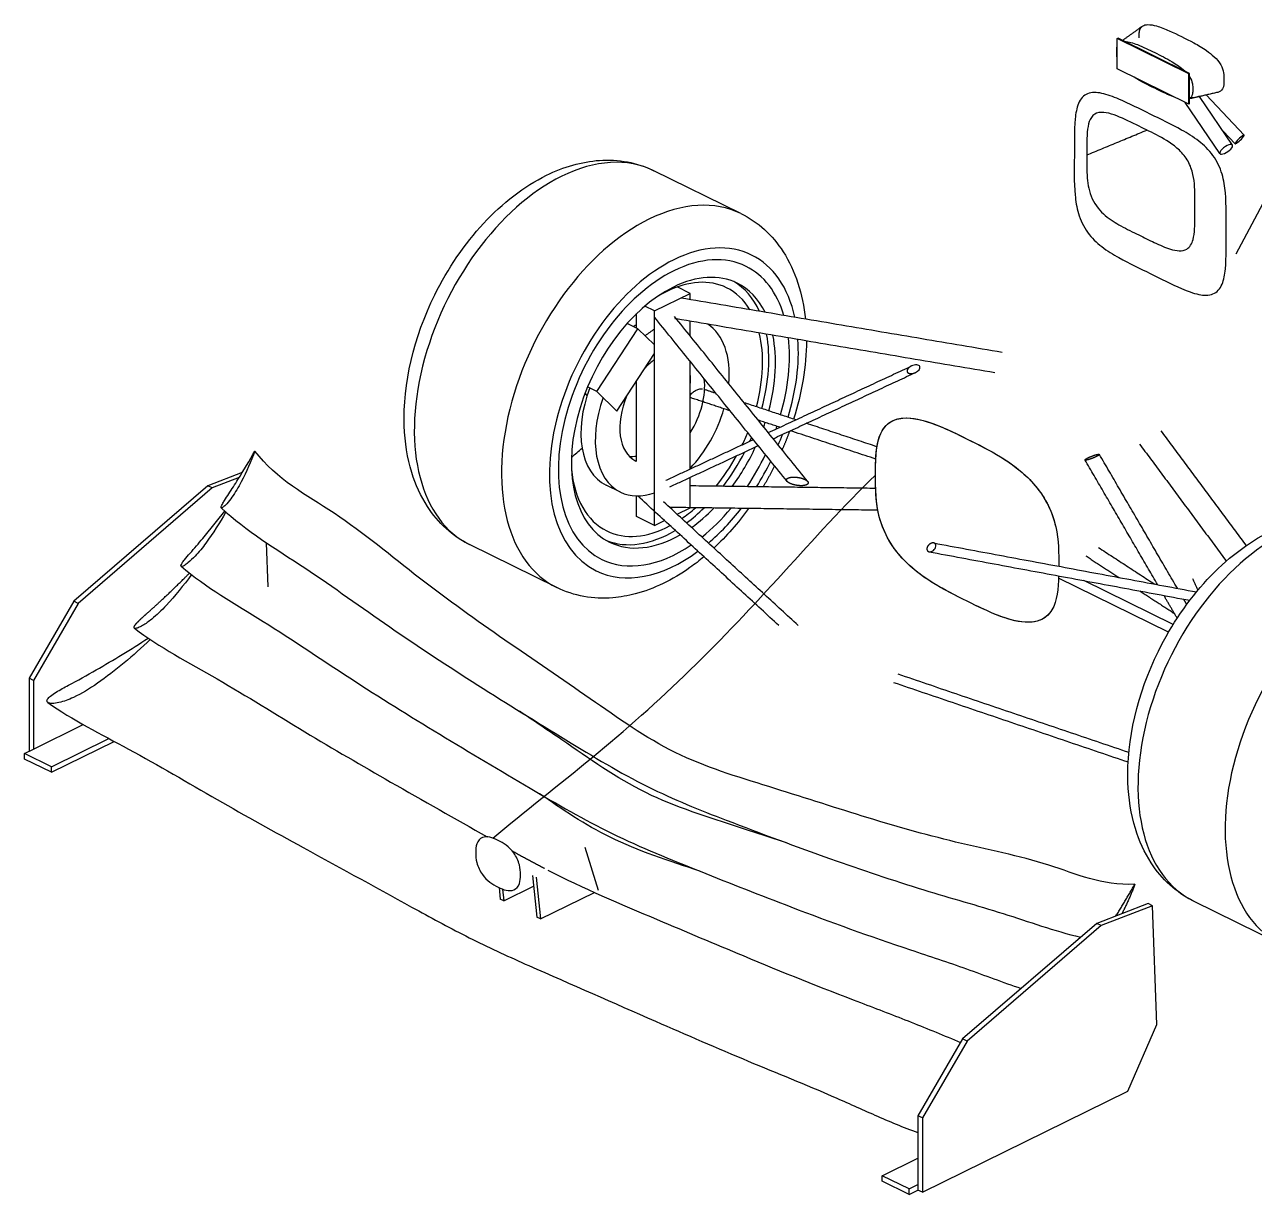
# Model space of a CAD drawing. Header units: millimetres. Extents: x 28 to 403, y 44 to 262.
# Drawn here: x 276.76 to 325.43, y 83.69 to 129.99 of the extents above; entities that cross this region are included whole.
import ezdxf

# ---------------------------------------------------------------- set-up
doc = ezdxf.new("R2010")
doc.units = ezdxf.units.MM
doc.layers.add('S01_GA_Iso', color=7, linetype='CONTINUOUS')

msp = doc.modelspace()

# ---------------------------------------------------------------- linework, layer by layer
at = {"layer": 'S01_GA_Iso'}
for p, q in [((319.998, 129.437), (320.033, 129.454)), ((322.826, 128.044), (319.998, 129.437)), ((319.998, 128.24), (319.998, 129.437)), ((322.861, 128.062), (320.033, 129.454)), ((322.826, 126.847), (319.998, 128.24)), ((322.826, 128.044), (322.861, 128.062)), ((322.826, 126.847), (322.826, 128.044)), ((322.861, 126.865), (322.861, 128.062)), ((324.559, 125.223), (323.257, 127.146)), ((325.023, 125.618), (323.518, 127.206)), ((324.709, 120.923), (328.021, 127.168)), ((324.063, 124.886), (322.689, 126.915)), ((322.826, 126.847), (322.861, 126.865)), ((324.66, 125.274), (324.186, 125.774)), ((305.109, 122.511), (301.658, 124.21)), ((301.684, 118.657), (303.098, 119.353)), ((303.098, 119.353), (302.582, 119.607)), ((303.098, 119.107), (303.098, 119.353)), ((301.684, 118.657), (301.299, 118.846)), ((300.977, 117.975), (300.977, 118.552)), ((301.684, 110.171), (301.684, 118.657)), ((299.4, 115.473), (301.025, 117.951)), ((301.025, 117.951), (300.6, 118.16)), ((301.684, 117.31), (301.025, 117.951)), ((303.098, 117.669), (303.098, 118.25)), ((300.196, 114.697), (301.684, 116.967)), ((303.098, 112.402), (303.098, 116.664)), ((300.977, 112.703), (300.977, 115.888)), ((299.021, 115.314), (298.936, 115.397)), ((299.4, 115.473), (299.037, 115.651)), ((300.196, 114.697), (299.4, 115.473)), ((285.374, 112.265), (284.006, 111.737)), ((285.249, 112.061), (284.183, 111.65)), ((303.098, 110.867), (303.098, 112.07)), ((284.006, 111.737), (278.703, 107.168)), ((284.183, 111.65), (278.879, 107.081)), ((284.183, 111.65), (284.006, 111.737)), ((300.337, 111.485), (299.771, 111.763)), ((300.977, 110.519), (300.977, 111.334)), ((301.684, 110.171), (300.977, 110.519)), ((302.579, 110.611), (303.098, 110.867)), ((301.684, 110.171), (302.079, 110.365)), ((286.392, 107.734), (286.327, 109.486)), ((297.82, 107.708), (294.37, 109.407)), ((322.029, 105.942), (317.677, 108.084)), ((322.21, 106.244), (318.67, 107.987)), ((278.703, 107.168), (276.935, 104.122)), ((278.879, 107.081), (277.112, 104.035)), ((278.879, 107.081), (278.703, 107.168)), ((277.112, 104.035), (276.935, 104.122)), ((276.935, 104.122), (276.935, 101.228)), ((277.112, 104.035), (277.112, 101.315)), ((277.112, 101.315), (279.081, 102.284)), ((277.819, 100.618), (280.087, 101.735)), ((276.758, 101.14), (277.112, 101.315)), ((277.819, 100.401), (280.299, 101.622)), ((276.758, 100.923), (276.758, 101.14)), ((277.819, 100.618), (276.758, 101.14)), ((277.819, 100.401), (276.758, 100.923)), ((277.819, 100.401), (277.819, 100.618)), ((299.474, 95.722), (298.944, 97.42)), ((295.726, 95.305), (296.904, 95.884)), ((296.858, 96.314), (297.034, 94.66)), ((296.999, 96.245), (297.176, 94.591)), ((295.536, 95.834), (295.585, 95.374)), ((295.676, 95.773), (295.726, 95.305)), ((297.176, 94.591), (299.309, 95.641)), ((295.726, 95.305), (295.585, 95.374)), ((321.217, 95.2), (319.185, 94.417)), ((321.394, 95.113), (319.361, 94.33)), ((321.394, 95.113), (321.217, 95.2)), ((321.571, 90.413), (321.394, 95.113)), ((323.007, 95.307), (326.458, 93.608)), ((297.176, 94.591), (297.034, 94.66)), ((319.185, 94.417), (313.881, 89.847)), ((319.361, 94.33), (314.058, 89.76)), ((319.361, 94.33), (319.185, 94.417)), ((320.422, 87.78), (321.571, 90.413)), ((313.881, 89.847), (312.113, 86.801)), ((314.058, 89.76), (312.29, 86.714)), ((314.058, 89.76), (313.881, 89.847)), ((312.29, 83.776), (320.422, 87.78)), ((312.29, 86.714), (312.113, 86.801)), ((312.113, 86.801), (312.113, 84.081)), ((312.29, 86.714), (312.29, 83.776)), ((310.699, 84.429), (312.113, 85.125)), ((311.76, 83.907), (310.699, 84.429)), ((310.699, 84.211), (310.699, 84.429)), ((311.76, 83.689), (310.699, 84.211)), ((311.76, 83.907), (312.113, 84.081)), ((311.76, 83.689), (311.76, 83.907)), ((311.76, 83.689), (312.113, 83.863)), ((312.113, 84.081), (312.113, 83.863)), ((312.29, 83.776), (312.113, 83.863))]:
    msp.add_line(p, q, dxfattribs=at)
for centre, major_axis, ratio, start_param, end_param in [((324.841, 125.446), (0.181, 0.172), 0.152171, -5.419999, -3.141593), ((324.841, 125.446), (0.181, 0.172), 0.152171, -3.141593, 0), ((324.841, 125.446), (0.181, 0.172), 0.152171, 0, -5.419999), ((324.311, 125.054), (0.248, 0.168), 0.363636, -5.377736, -3.141593), ((324.311, 125.054), (0.248, 0.168), 0.363636, -3.141593, 0), ((324.311, 125.054), (0.248, 0.168), 0.363636, 0, -5.377736), ((298.014, 116.808), (3.644, 7.401), 0.615457, 0, -5.608444), ((298.014, 116.808), (3.644, 7.401), 0.615457, -5.608444, -3.141593), ((301.464, 115.109), (3.644, 7.401), 0.615457, 0, -5.608444), ((301.464, 115.109), (3.644, 7.401), 0.615457, -5.608444, -3.141593), ((302.453, 114.623), (3.077, 6.249), 0.615457, 0, -5.608444), ((302.453, 114.623), (2.856, 5.8), 0.615457, 0, -5.608444), ((302.453, 114.623), (3.077, 6.249), 0.615457, -0.658641, 0), ((302.453, 114.623), (3.077, 6.249), 0.615457, -5.608444, -3.141593), ((302.453, 114.623), (2.856, 5.8), 0.615457, -5.608444, -3.141593), ((302.453, 114.623), (2.856, 5.8), 0.615457, -0.586964, 0), ((302.17, 114.762), (2.37, 4.813), 0.615457, 0, -5.608444), ((302.435, 114.631), (2.524, 5.127), 0.615457, 0, -5.608444), ((302.17, 114.762), (2.524, 5.127), 0.615457, -0.466693, -0.042028), ((302.435, 114.631), (2.524, 5.127), 0.615457, -0.441144, 0), ((302.435, 114.631), (2.524, 5.127), 0.615457, -5.608444, -3.141593), ((302.17, 114.762), (2.37, 4.813), 0.615457, -5.608444, -5.496767), ((302.17, 114.762), (2.37, 4.813), 0.615457, -0.374844, 0), ((301.427, 115.128), (1.656, 3.364), 0.615457, -5.437615, -5.391564), ((301.993, 114.849), (1.656, 3.364), 0.615457, -5.491511, -5.349475), ((301.993, 114.849), (1.656, 3.364), 0.615457, -1.010089, -0.071516), ((302.17, 114.762), (2.37, 4.813), 0.615457, -1.256248, -0.631334), ((302.17, 114.762), (2.524, 5.127), 0.615457, -1.270541, -0.687833), ((302.435, 114.631), (2.524, 5.127), 0.615457, -1.263239, -0.667814), ((302.453, 114.623), (2.856, 5.8), 0.615457, -1.289001, -0.764717), ((302.453, 114.623), (3.077, 6.249), 0.615457, -1.3033, -0.815564), ((301.993, 114.849), (1.049, 2.131), 0.615457, -5.423176, -5.195395), ((301.427, 115.128), (1.049, 2.131), 0.615457, -0.998698, -0.793412), ((301.993, 114.849), (1.049, 2.131), 0.615457, -1.748832, -0.74617), ((301.427, 115.128), (1.656, 3.364), 0.615457, -4.555516, -3.141593), ((301.993, 114.849), (1.656, 3.364), 0.615457, -4.526112, -3.141593), ((301.993, 114.849), (1.049, 2.131), 0.615457, -4.62523, -3.141593), ((301.993, 114.849), (1.656, 3.364), 0.615457, -2.037076, -1.29486), ((302.17, 114.762), (2.524, 5.127), 0.615457, -1.356428, -1.356186), ((302.435, 114.631), (2.524, 5.127), 0.615457, -1.382409, -1.348996), ((302.453, 114.623), (2.856, 5.8), 0.615457, -1.382365, -1.364536), ((302.17, 114.762), (2.37, 4.813), 0.615457, -1.558655, -1.46036), ((302.17, 114.762), (2.524, 5.127), 0.615457, -1.51372, -1.485291), ((302.453, 114.623), (3.077, 6.249), 0.615457, -1.472242, -1.407743), ((297.574, 117.025), (2.37, 4.813), 0.615457, -2.247756, -2.131231), ((301.427, 115.128), (1.049, 2.131), 0.615457, -2.9242, -2.738605), ((302.17, 114.762), (2.37, 4.813), 0.615457, -1.926418, -1.650517), ((302.17, 114.762), (2.524, 5.127), 0.615457, -1.88152, -1.596694), ((302.435, 114.631), (2.524, 5.127), 0.615457, -1.853274, -1.532711), ((302.453, 114.623), (2.856, 5.8), 0.615457, -1.779389, -1.551873), ((302.453, 114.623), (3.077, 6.249), 0.615457, -1.741173, -1.57376), ((302.17, 114.762), (2.37, 4.813), 0.615457, -3.928011, -3.141593), ((301.427, 115.128), (1.656, 3.364), 0.615457, -3.141593, -3.004564), ((301.993, 114.849), (1.656, 3.364), 0.615457, -3.141593, -2.583785), ((302.17, 114.762), (2.37, 4.813), 0.615457, -2.309823, -2.162526), ((302.17, 114.762), (2.524, 5.127), 0.615457, -2.271835, -2.091907), ((302.435, 114.631), (2.524, 5.127), 0.615457, -2.289148, -2.058397), ((302.453, 114.623), (2.856, 5.8), 0.615457, -2.221974, -1.949036), ((302.453, 114.623), (3.077, 6.249), 0.615457, -2.185605, -1.894126), ((302.17, 114.762), (2.37, 4.813), 0.615457, -3.141593, -2.432054), ((302.17, 114.762), (2.524, 5.127), 0.615457, -3.099565, -2.383211), ((302.435, 114.631), (2.524, 5.127), 0.615457, -3.141593, -2.401866), ((326.652, 102.708), (3.644, 7.401), 0.615457, -5.608444, -3.141593), ((302.453, 114.623), (3.077, 6.249), 0.615457, -3.141593, -2.271844), ((302.453, 114.623), (2.856, 5.8), 0.615457, -3.141593, -2.316979), ((330.102, 101.009), (3.644, 7.401), 0.615457, -5.608444, -3.141593)]:
    msp.add_ellipse(centre, major_axis=major_axis, ratio=ratio, start_param=start_param, end_param=end_param, dxfattribs=at)
for points, degree, knots in [([(320.996, 129.93), (321.059, 129.972), (321.13, 129.992), (321.21, 129.992), (321.32, 129.992), (321.434, 129.974), (321.551, 129.939), (321.718, 129.89), (321.887, 129.826), (322.056, 129.748), (322.381, 129.598), (322.706, 129.438), (323.031, 129.268), (323.2, 129.179), (323.368, 129.077), (323.535, 128.962), (323.735, 128.818), (323.949, 128.649), (324.098, 128.393), (324.156, 128.291), (324.193, 128.186), (324.209, 128.077), (324.22, 127.989), (324.225, 127.902), (324.223, 127.818), (324.224, 127.682), (324.221, 127.543), (324.167, 127.447), (324.125, 127.368), (324.053, 127.326), (323.975, 127.309)], 3, [25.953106, 25.953106, 25.953106, 25.953106, 40.366314, 40.366314, 40.366314, 60.395914, 60.395914, 60.395914, 89.067967, 89.067967, 89.067967, 144.234131, 144.234131, 144.234131, 172.906184, 172.906184, 172.906184, 207.970972, 207.970972, 207.970972, 221.662739, 221.662739, 221.662739, 233.302097, 233.302097, 233.302097, 252.011357, 252.011357, 252.011357, 267.438778, 267.438778, 267.438778, 267.438778]), ([(320.864, 129.472), (320.857, 129.6), (320.878, 129.718), (320.903, 129.863), (320.996, 129.93)], 2, [0, 0, 0, 11.639359, 11.639359, 25.953106, 25.953106, 25.953106]), ([(320.295, 129.325), (320.455, 129.319), (320.626, 129.264), (320.796, 129.199), (321.024, 129.11), (321.254, 128.997), (321.483, 128.884), (321.712, 128.771), (321.941, 128.659), (322.169, 128.523), (322.339, 128.42), (322.51, 128.308), (322.67, 128.156)], 3, [34.238675, 34.238675, 34.238675, 34.238675, 63.186392, 63.186392, 63.186392, 102.061955, 102.061955, 102.061955, 140.937518, 140.937518, 140.937518, 169.8852, 169.8852, 169.8852, 169.8852]), ([(322.294, 127.11), (322.025, 127.202), (321.753, 127.337), (321.483, 127.47), (321.212, 127.603), (320.941, 127.735), (320.672, 127.908)], 3, [260.254809, 260.254809, 260.254809, 260.254809, 306.185865, 306.185865, 306.185865, 352.11698, 352.11698, 352.11698, 352.11698]), ([(322.861, 127.93), (322.917, 127.844), (322.958, 127.744), (322.973, 127.648), (322.983, 127.576), (322.987, 127.506), (322.985, 127.437), (322.987, 127.367), (322.983, 127.3), (322.973, 127.238), (322.958, 127.157), (322.917, 127.097), (322.861, 127.066)], 3, [182.327083, 182.327083, 182.327083, 182.327083, 194.6624, 194.6624, 194.6624, 204.12391, 204.12391, 204.12391, 213.58542, 213.58542, 213.58542, 225.920737, 225.920737, 225.920737, 225.920737]), ([(318.301, 124.772), (318.327, 125.246), (318.286, 125.788), (318.333, 126.264), (318.355, 126.481), (318.392, 126.691), (318.465, 126.867), (318.541, 127.053), (318.665, 127.191), (318.825, 127.253), (318.99, 127.32), (319.185, 127.312), (319.383, 127.271), (319.606, 127.225), (319.835, 127.137), (320.064, 127.04), (320.477, 126.864), (320.892, 126.651), (321.306, 126.447), (321.72, 126.243), (322.134, 126.048), (322.548, 125.817), (322.777, 125.689), (323.006, 125.551), (323.229, 125.377), (323.427, 125.224), (323.621, 125.039), (323.787, 124.81), (323.947, 124.59), (324.071, 124.33), (324.147, 124.07), (324.22, 123.821), (324.257, 123.575), (324.278, 123.337), (324.323, 122.814), (324.311, 122.316), (324.311, 121.812), (324.311, 121.309), (324.323, 120.8), (324.278, 120.32), (324.257, 120.103), (324.22, 119.892), (324.147, 119.716), (324.071, 119.531), (323.947, 119.392), (323.787, 119.33), (323.621, 119.264), (323.427, 119.272), (323.229, 119.312), (323.006, 119.359), (322.777, 119.446), (322.548, 119.544), (322.134, 119.72), (321.72, 119.933), (321.306, 120.137), (320.892, 120.341), (320.477, 120.536), (320.064, 120.767), (319.835, 120.895), (319.606, 121.033), (319.383, 121.206), (319.185, 121.36), (318.99, 121.544), (318.825, 121.773), (318.665, 121.993), (318.541, 122.253), (318.465, 122.514), (318.391, 122.763), (318.355, 123.009), (318.334, 123.246), (318.292, 123.767), (318.275, 124.297), (318.301, 124.772)], 3, [0, 0, 0, 0, 0.062383, 0.062383, 0.062383, 0.090891, 0.090891, 0.090891, 0.120827, 0.120827, 0.120827, 0.151832, 0.151832, 0.151832, 0.186779, 0.186779, 0.186779, 0.25, 0.25, 0.25, 0.313221, 0.313221, 0.313221, 0.348168, 0.348168, 0.348168, 0.379173, 0.379173, 0.379173, 0.409109, 0.409109, 0.409109, 0.437617, 0.437617, 0.437617, 0.5, 0.5, 0.5, 0.562383, 0.562383, 0.562383, 0.590891, 0.590891, 0.590891, 0.620827, 0.620827, 0.620827, 0.651832, 0.651832, 0.651832, 0.686779, 0.686779, 0.686779, 0.75, 0.75, 0.75, 0.813221, 0.813221, 0.813221, 0.848168, 0.848168, 0.848168, 0.879173, 0.879173, 0.879173, 0.909109, 0.909109, 0.909109, 0.937617, 0.937617, 0.937617, 1, 1, 1, 1]), ([(322.752, 121.108), (322.872, 121.178), (322.953, 121.315), (322.998, 121.48), (323.032, 121.614), (323.054, 121.758), (323.061, 121.911), (323.078, 122.176), (323.074, 122.452), (323.074, 122.726), (323.074, 122.849), (323.074, 122.972), (323.074, 123.095), (323.07, 123.408), (323.068, 123.727), (322.994, 124.065), (322.955, 124.239), (322.892, 124.417), (322.8, 124.58), (322.707, 124.748), (322.587, 124.895), (322.46, 125.017), (322.2, 125.267), (321.918, 125.428), (321.643, 125.578), (321.384, 125.717), (321.125, 125.839), (320.867, 125.967), (320.571, 126.113), (320.276, 126.262), (319.982, 126.378), (319.705, 126.486), (319.416, 126.57), (319.184, 126.483)], 3, [0.38796, 0.38796, 0.38796, 0.38796, 0.4229053, 0.4229053, 0.4229053, 0.4509254, 0.4509254, 0.4509254, 0.4999432, 0.4999432, 0.4999432, 0.5219561, 0.5219561, 0.5219561, 0.5779817, 0.5779817, 0.5779817, 0.6070025, 0.6070025, 0.6070025, 0.63701, 0.63701, 0.63701, 0.6980293, 0.6980293, 0.6980293, 0.75505, 0.75505, 0.75505, 0.8200754, 0.8200754, 0.8200754, 0.8819295, 0.8819295, 0.8819295, 0.8819295]), ([(319.184, 126.483), (319.074, 126.44), (318.989, 126.358), (318.93, 126.237), (318.876, 126.128), (318.846, 125.995), (318.827, 125.855), (318.784, 125.535), (318.809, 125.166), (318.796, 124.832)], 3, [0.8819295, 0.8819295, 0.8819295, 0.8819295, 0.9111301, 0.9111301, 0.9111301, 0.9381544, 0.9381544, 0.9381544, 1, 1, 1, 1]), ([(297.407, 124.026), (298.092, 124.363), (298.802, 124.569), (299.505, 124.617), (300.256, 124.67), (301.001, 124.535), (301.658, 124.21)], 3, [0, 0, 0, 0, 0.5, 0.5, 0.5, 1, 1, 1, 1]), ([(318.796, 124.832), (318.784, 124.539), (318.79, 124.234), (318.814, 123.918), (318.834, 123.654), (318.882, 123.37), (319.008, 123.099), (319.132, 122.828), (319.326, 122.603), (319.526, 122.436), (319.727, 122.267), (319.937, 122.141), (320.145, 122.025), (320.381, 121.898), (320.617, 121.778), (320.853, 121.665), (321.057, 121.564), (321.262, 121.463), (321.466, 121.365), (321.679, 121.265), (321.893, 121.169), (322.104, 121.104), (322.336, 121.033), (322.573, 121.001), (322.752, 121.108)], 3, [0, 0, 0, 0, 0.0538796, 0.0538796, 0.0538796, 0.0998717, 0.0998717, 0.0998717, 0.1458711, 0.1458711, 0.1458711, 0.1918694, 0.1918694, 0.1918694, 0.2438683, 0.2438683, 0.2438683, 0.2888724, 0.2888724, 0.2888724, 0.3358739, 0.3358739, 0.3358739, 0.38796, 0.38796, 0.38796, 0.38796]), ([(294.37, 109.407), (293.694, 109.738), (293.121, 110.265), (292.701, 110.915), (292.437, 111.325), (292.23, 111.775), (292.08, 112.266), (291.905, 112.842), (291.807, 113.454), (291.784, 114.104), (291.721, 115.764), (292.161, 117.62), (292.991, 119.296), (293.506, 120.34), (294.168, 121.311), (294.923, 122.123), (295.677, 122.936), (296.523, 123.591), (297.407, 124.026)], 3, [0, 0, 0, 0, 0.193398, 0.193398, 0.193398, 0.386796, 0.386796, 0.386796, 0.613204, 0.613204, 0.613204, 0.806602, 0.806602, 0.806602, 0.903301, 0.903301, 0.903301, 1, 1, 1, 1]), ([(305.109, 122.511), (305.784, 122.18), (306.357, 121.653), (306.777, 121.003), (307.267, 120.248), (307.558, 119.331), (307.659, 118.334)], 3, [0, 0, 0, 0, 0.1321498, 0.1321498, 0.1321498, 0.3769643, 0.3769643, 0.3769643, 0.3769643]), ([(302.501, 118.352), (302.508, 118.354), (302.521, 118.354), (302.515, 118.378), (302.505, 118.401), (302.494, 118.42), (302.48, 118.434)], 3, [0, 0, 0, 0, 0.03779391, 0.03779391, 0.03779391, 0.0817032, 0.0817032, 0.0817032, 0.0817032]), ([(311.858, 116.48), (311.831, 116.465), (311.805, 116.451), (311.782, 116.434), (311.759, 116.417), (311.74, 116.399), (311.722, 116.38), (311.708, 116.361), (311.695, 116.341), (311.688, 116.322), (311.681, 116.303), (311.68, 116.286), (311.679, 116.268), (311.685, 116.252), (311.691, 116.236), (311.703, 116.223), (311.714, 116.21), (311.732, 116.201), (311.749, 116.191), (311.771, 116.186), (311.794, 116.181), (311.819, 116.179), (311.845, 116.178), (311.873, 116.181), (311.901, 116.185), (311.959, 116.197), (312.016, 116.221)], 2, [1.64566, 1.64566, 1.64566, 1.870059, 1.870059, 2.094459, 2.094459, 2.318858, 2.318858, 2.543258, 2.543258, 2.767657, 2.767657, 2.992057, 2.992057, 3.216456, 3.216456, 3.440856, 3.440856, 3.665255, 3.665255, 3.889655, 3.889655, 4.114054, 4.114054, 4.338454, 4.338454, 4.787253, 4.787253, 4.787253]), ([(312.188, 116.455), (312.171, 116.493), (312.125, 116.517), (312.063, 116.522), (312.001, 116.527), (311.925, 116.511), (311.858, 116.48)], 3, [0, 0, 0, 0, 0.82283, 0.82283, 0.82283, 1.64566, 1.64566, 1.64566, 1.64566]), ([(303.098, 115.298), (303.104, 115.316), (303.113, 115.336), (303.127, 115.357), (303.143, 115.377), (303.161, 115.398), (303.183, 115.42), (303.218, 115.451), (303.259, 115.481), (303.304, 115.506), (303.349, 115.531), (303.394, 115.55), (303.439, 115.564), (303.468, 115.572), (303.495, 115.577), (303.521, 115.579), (303.545, 115.579), (303.566, 115.577), (303.584, 115.572)], 3, [3.346676, 3.346676, 3.346676, 3.346676, 3.687151, 3.687151, 3.687151, 4.027627, 4.027627, 4.027627, 4.53834, 4.53834, 4.53834, 5.049053, 5.049053, 5.049053, 5.389529, 5.389529, 5.389529, 5.730004, 5.730004, 5.730004, 5.730004]), ([(310.434, 112.162), (310.432, 112.706), (310.436, 113.285), (310.603, 113.719), (310.693, 113.956), (310.835, 114.142), (311.017, 114.257), (311.166, 114.35), (311.332, 114.403), (311.515, 114.416), (311.922, 114.449), (312.371, 114.325), (312.815, 114.155), (313.228, 113.996), (313.643, 113.791), (314.058, 113.587), (314.528, 113.355), (314.999, 113.124), (315.467, 112.829), (315.883, 112.566), (316.301, 112.251), (316.676, 111.829), (316.882, 111.598), (317.072, 111.333), (317.224, 111.044), (317.38, 110.748), (317.493, 110.431), (317.563, 110.119), (317.685, 109.571), (317.682, 109.059), (317.682, 108.553)], 3, [0, 0, 0, 0, 0.0640688, 0.0640688, 0.0640688, 0.0989701, 0.0989701, 0.0989701, 0.1273549, 0.1273549, 0.1273549, 0.1909917, 0.1909917, 0.1909917, 0.25, 0.25, 0.25, 0.3168864, 0.3168864, 0.3168864, 0.3766357, 0.3766357, 0.3766357, 0.4094806, 0.4094806, 0.4094806, 0.4430058, 0.4430058, 0.4430058, 0.5015261, 0.5015261, 0.5015261, 0.5015261]), ([(310.434, 112.162), (310.432, 112.646), (310.435, 113.158), (310.553, 113.57), (310.625, 113.824), (310.746, 114.037), (310.912, 114.179), (311.079, 114.324), (311.29, 114.397), (311.515, 114.416), (311.897, 114.448), (312.317, 114.339), (312.734, 114.186), (313.174, 114.023), (313.616, 113.805), (314.058, 113.587), (314.5, 113.369), (314.942, 113.152), (315.382, 112.882), (315.799, 112.625), (316.219, 112.32), (316.601, 111.912), (316.826, 111.671), (317.037, 111.391), (317.204, 111.08), (317.371, 110.775), (317.491, 110.444), (317.563, 110.119), (317.685, 109.571), (317.682, 109.059), (317.682, 108.553)], 3, [0, 0, 0, 0, 0.0569942, 0.0569942, 0.0569942, 0.0919097, 0.0919097, 0.0919097, 0.1273549, 0.1273549, 0.1273549, 0.1871354, 0.1871354, 0.1871354, 0.25, 0.25, 0.25, 0.3128646, 0.3128646, 0.3128646, 0.3726451, 0.3726451, 0.3726451, 0.4080903, 0.4080903, 0.4080903, 0.4430058, 0.4430058, 0.4430058, 0.5015261, 0.5015261, 0.5015261, 0.5015261]), ([(284.539, 110.864), (284.529, 110.874), (284.534, 110.899), (284.541, 110.918), (284.553, 110.951), (284.568, 110.983), (284.586, 111.014), (284.612, 111.06), (284.639, 111.106), (284.667, 111.15), (284.725, 111.239), (284.782, 111.328), (284.84, 111.417), (284.963, 111.605), (285.084, 111.794), (285.202, 111.986), (285.433, 112.355), (285.656, 112.731), (285.872, 113.112)], 3, [0.5069622, 0.5069622, 0.5069622, 0.5069622, 0.5189692, 0.5189692, 0.5189692, 0.5387103, 0.5387103, 0.5387103, 0.568296, 0.568296, 0.568296, 0.6282879, 0.6282879, 0.6282879, 0.7550251, 0.7550251, 0.7550251, 1, 1, 1, 1]), ([(285.872, 113.112), (285.718, 112.696), (285.538, 112.29), (285.331, 111.894), (285.22, 111.683), (285.101, 111.474), (284.964, 111.284), (284.899, 111.192), (284.83, 111.107), (284.758, 111.026), (284.723, 110.988), (284.686, 110.952), (284.649, 110.919), (284.635, 110.908), (284.621, 110.897), (284.607, 110.886), (284.584, 110.871), (284.557, 110.851), (284.539, 110.864)], 3, [0, 0, 0, 0, 0.2486211, 0.2486211, 0.2486211, 0.3822343, 0.3822343, 0.3822343, 0.4459607, 0.4459607, 0.4459607, 0.4768807, 0.4768807, 0.4768807, 0.4883578, 0.4883578, 0.4883578, 0.5069622, 0.5069622, 0.5069622, 0.5069622]), ([(320.697, 95.965), (319.37, 95.913), (318.375, 96.374), (317.291, 96.721), (316.123, 97.096), (314.852, 97.338), (313.603, 97.637), (312.359, 97.934), (311.136, 98.289), (309.91, 98.665), (308.689, 99.041), (307.464, 99.439), (306.212, 99.829), (304.963, 100.218), (303.687, 100.599), (302.508, 101.18), (301.329, 101.76), (300.246, 102.54), (299.141, 103.31), (298.031, 104.083), (296.899, 104.846), (295.768, 105.629), (294.633, 106.414), (293.5, 107.22), (292.39, 108.081), (291.276, 108.946), (290.186, 109.866), (289.007, 110.648), (287.911, 111.373), (286.739, 111.979), (285.872, 113.112)], 3, [0, 0, 0, 0, 0.09459, 0.09459, 0.09459, 0.196478, 0.196478, 0.196478, 0.297996, 0.297996, 0.297996, 0.399164, 0.399164, 0.399164, 0.5, 0.5, 0.5, 0.600836, 0.600836, 0.600836, 0.702004, 0.702004, 0.702004, 0.803522, 0.803522, 0.803522, 0.90541, 0.90541, 0.90541, 1, 1, 1, 1]), ([(318.724, 112.758), (318.725, 112.764), (318.726, 112.77), (318.734, 112.778), (318.742, 112.786), (318.757, 112.796), (318.771, 112.807), (318.792, 112.819), (318.813, 112.83), (318.862, 112.856), (318.922, 112.883), (318.954, 112.895), (318.985, 112.908), (319.017, 112.92), (319.049, 112.932), (319.112, 112.954), (319.167, 112.969), (319.191, 112.974), (319.216, 112.98), (319.235, 112.983), (319.254, 112.986), (319.267, 112.986), (319.28, 112.986), (319.286, 112.983), (319.292, 112.98)], 2, [2.812059, 2.812059, 2.812059, 3.036458, 3.036458, 3.260858, 3.260858, 3.485257, 3.485257, 3.709656, 3.709656, 4.158455, 4.158455, 4.382855, 4.382855, 4.607254, 4.607254, 5.056053, 5.056053, 5.280453, 5.280453, 5.504852, 5.504852, 5.729252, 5.729252, 5.953651, 5.953651, 5.953651]), ([(319.284, 112.961), (319.274, 112.953), (319.264, 112.945), (319.249, 112.935), (319.234, 112.925), (319.215, 112.914), (319.195, 112.904), (319.15, 112.881), (319.097, 112.857), (319.04, 112.834), (318.984, 112.812), (318.927, 112.792), (318.875, 112.776), (318.851, 112.77), (318.827, 112.764), (318.807, 112.76), (318.787, 112.755), (318.771, 112.753), (318.755, 112.752), (318.745, 112.752), (318.734, 112.752), (318.729, 112.755), (318.724, 112.758)], 2, [0, 0, 0, 0.200861, 0.200861, 0.401723, 0.401723, 0.602584, 0.602584, 1.004307, 1.004307, 1.406029, 1.406029, 1.807752, 1.807752, 2.008613, 2.008613, 2.209475, 2.209475, 2.410336, 2.410336, 2.611197, 2.611197, 2.812059, 2.812059, 2.812059]), ([(295.289, 97.793), (296.552, 98.852), (297.888, 99.882), (299.208, 100.974), (300.531, 102.064), (301.838, 103.217), (303.1, 104.447), (304.365, 105.675), (305.584, 106.981), (306.787, 108.302), (307.991, 109.621), (309.179, 110.954), (310.434, 112.162)], 3, [0.0432371, 0.0432371, 0.0432371, 0.0432371, 0.2824278, 0.2824278, 0.2824278, 0.5216185, 0.5216185, 0.5216185, 0.7608093, 0.7608093, 0.7608093, 1, 1, 1, 1]), ([(317.679, 108.171), (317.671, 107.672), (317.62, 107.174), (317.414, 106.829), (317.296, 106.63), (317.129, 106.49), (316.934, 106.414), (316.795, 106.361), (316.646, 106.334), (316.488, 106.333), (316.136, 106.329), (315.759, 106.43), (315.382, 106.569), (314.942, 106.732), (314.5, 106.95), (314.058, 107.168), (313.616, 107.386), (313.174, 107.603), (312.734, 107.873), (312.317, 108.13), (311.897, 108.435), (311.515, 108.843), (311.29, 109.084), (311.079, 109.364), (310.912, 109.675), (310.746, 109.98), (310.625, 110.312), (310.553, 110.636), (310.433, 111.166), (310.436, 111.678), (310.434, 112.162)], 3, [0.5162814, 0.5162814, 0.5162814, 0.5162814, 0.5749716, 0.5749716, 0.5749716, 0.6090472, 0.6090472, 0.6090472, 0.6331854, 0.6331854, 0.6331854, 0.6871354, 0.6871354, 0.6871354, 0.75, 0.75, 0.75, 0.8128646, 0.8128646, 0.8128646, 0.8726451, 0.8726451, 0.8726451, 0.9080903, 0.9080903, 0.9080903, 0.9430058, 0.9430058, 0.9430058, 1, 1, 1, 1]), ([(317.679, 108.171), (317.671, 107.672), (317.62, 107.174), (317.414, 106.829), (317.31, 106.657), (317.177, 106.531), (317.015, 106.45), (316.855, 106.373), (316.681, 106.334), (316.492, 106.333), (316.114, 106.328), (315.707, 106.444), (315.301, 106.6), (314.888, 106.759), (314.473, 106.964), (314.058, 107.168), (313.589, 107.399), (313.119, 107.63), (312.652, 107.924), (312.249, 108.179), (311.845, 108.482), (311.478, 108.883), (311.267, 109.115), (311.07, 109.381), (310.912, 109.675), (310.773, 109.929), (310.666, 110.202), (310.593, 110.474), (310.433, 111.061), (310.436, 111.629), (310.434, 112.162)], 3, [0.5162814, 0.5162814, 0.5162814, 0.5162814, 0.5749716, 0.5749716, 0.5749716, 0.604246, 0.604246, 0.604246, 0.6329759, 0.6329759, 0.6329759, 0.690996, 0.690996, 0.690996, 0.75, 0.75, 0.75, 0.8167477, 0.8167477, 0.8167477, 0.8745929, 0.8745929, 0.8745929, 0.9080903, 0.9080903, 0.9080903, 0.9372103, 0.9372103, 0.9372103, 1, 1, 1, 1]), ([(307.766, 111.831), (307.756, 111.818), (307.746, 111.804), (307.729, 111.792), (307.712, 111.781), (307.688, 111.771), (307.664, 111.762), (307.634, 111.755), (307.605, 111.749), (307.57, 111.745), (307.536, 111.741), (307.461, 111.738), (307.379, 111.745), (307.297, 111.754), (307.217, 111.773), (307.179, 111.783), (307.141, 111.794), (307.107, 111.807), (307.073, 111.82), (307.043, 111.835), (307.014, 111.849), (306.99, 111.865), (306.967, 111.881), (306.95, 111.897), (306.933, 111.913)], 2, [0, 0, 0, 0.190381, 0.190381, 0.380762, 0.380762, 0.571143, 0.571143, 0.761524, 0.761524, 0.951906, 0.951906, 1.332668, 1.332668, 1.71343, 1.71343, 1.903811, 1.903811, 2.094192, 2.094192, 2.284573, 2.284573, 2.474954, 2.474954, 2.665336, 2.665336, 2.665336]), ([(282.952, 108.55), (282.936, 108.563), (282.947, 108.601), (282.961, 108.626), (282.97, 108.643), (282.98, 108.659), (282.989, 108.676), (283.019, 108.721), (283.051, 108.764), (283.084, 108.805), (283.157, 108.895), (283.231, 108.983), (283.307, 109.068), (283.476, 109.259), (283.643, 109.455), (283.807, 109.654), (284.103, 110.007), (284.394, 110.368), (284.679, 110.737)], 3, [0.5052391, 0.5052391, 0.5052391, 0.5052391, 0.5189692, 0.5189692, 0.5189692, 0.5275752, 0.5275752, 0.5275752, 0.5523296, 0.5523296, 0.5523296, 0.6064979, 0.6064979, 0.6064979, 0.7280114, 0.7280114, 0.7280114, 0.9450488, 0.9450488, 0.9450488, 0.9450488]), ([(284.721, 110.7), (284.48, 110.271), (284.218, 109.861), (283.935, 109.472), (283.8, 109.285), (283.657, 109.111), (283.506, 108.951), (283.415, 108.855), (283.321, 108.767), (283.224, 108.689), (283.177, 108.65), (283.129, 108.617), (283.081, 108.587), (283.063, 108.576), (283.045, 108.567), (283.027, 108.559), (283.001, 108.549), (282.972, 108.536), (282.952, 108.55)], 3, [0.0546715, 0.0546715, 0.0546715, 0.0546715, 0.276392, 0.276392, 0.276392, 0.3822343, 0.3822343, 0.3822343, 0.4459607, 0.4459607, 0.4459607, 0.4768807, 0.4768807, 0.4768807, 0.4883578, 0.4883578, 0.4883578, 0.5052391, 0.5052391, 0.5052391, 0.5052391]), ([(284.539, 110.864), (285.526, 109.95), (286.717, 109.237), (287.847, 108.485), (288.995, 107.72), (290.096, 106.92), (291.212, 106.149), (293.511, 104.562), (295.872, 103.094), (298.183, 101.678), (299.254, 101.021), (300.318, 100.379), (301.429, 99.827), (302.435, 99.326), (303.479, 98.903), (304.52, 98.503), (305.907, 97.97), (307.284, 97.46), (308.649, 96.973), (309.878, 96.534), (311.112, 96.123), (312.35, 95.741), (313.395, 95.413), (314.461, 95.132), (315.482, 94.804), (316.51, 94.486), (317.492, 94.122), (318.55, 93.87)], 3, [0, 0, 0, 0, 0.1125848, 0.1125848, 0.1125848, 0.2251696, 0.2251696, 0.2251696, 0.4570966, 0.4570966, 0.4570966, 0.5646997, 0.5646997, 0.5646997, 0.6622456, 0.6622456, 0.6622456, 0.7748304, 0.7748304, 0.7748304, 0.8874152, 0.8874152, 0.8874152, 0.9374073, 0.9374073, 0.9374073, 0.9873993, 0.9873993, 0.9873993, 0.9873993]), ([(323.007, 95.307), (322.332, 95.638), (321.759, 96.164), (321.339, 96.815), (321.075, 97.224), (320.868, 97.675), (320.718, 98.166), (320.543, 98.741), (320.444, 99.354), (320.422, 100.004), (320.359, 101.664), (320.799, 103.52), (321.628, 105.195), (322.144, 106.24), (322.806, 107.211), (323.56, 108.023), (324.315, 108.836), (325.161, 109.49), (326.045, 109.925)], 3, [0, 0, 0, 0, 0.193398, 0.193398, 0.193398, 0.386796, 0.386796, 0.386796, 0.613204, 0.613204, 0.613204, 0.806602, 0.806602, 0.806602, 0.903301, 0.903301, 0.903301, 1, 1, 1, 1]), ([(312.735, 109.475), (312.716, 109.476), (312.698, 109.477), (312.678, 109.473), (312.659, 109.47), (312.638, 109.462), (312.618, 109.455), (312.579, 109.433), (312.544, 109.402), (312.511, 109.368), (312.489, 109.329), (312.481, 109.309), (312.473, 109.29), (312.469, 109.27), (312.465, 109.251), (312.465, 109.232), (312.466, 109.214), (312.471, 109.198), (312.476, 109.182), (312.485, 109.169), (312.495, 109.156), (312.508, 109.146), (312.521, 109.137), (312.537, 109.131), (312.553, 109.126)], 2, [1.16904, 1.16904, 1.16904, 1.39344, 1.39344, 1.617839, 1.617839, 1.842239, 1.842239, 2.291037, 2.291037, 2.739836, 2.739836, 2.964236, 2.964236, 3.188635, 3.188635, 3.413035, 3.413035, 3.637434, 3.637434, 3.861834, 3.861834, 4.086233, 4.086233, 4.310633, 4.310633, 4.310633]), ([(312.553, 109.126), (312.604, 109.117), (312.669, 109.137), (312.723, 109.18), (312.776, 109.223), (312.814, 109.285), (312.822, 109.342)], 3, [4.310633, 4.310633, 4.310633, 4.310633, 5.296909, 5.296909, 5.296909, 6.283185, 6.283185, 6.283185, 6.283185]), ([(282.952, 108.55), (283.929, 107.722), (285.091, 107.06), (286.2, 106.368), (287.37, 105.637), (288.492, 104.872), (289.628, 104.132), (291.985, 102.599), (294.403, 101.167), (296.762, 99.77), (297.83, 99.138), (298.894, 98.52), (300.005, 97.977), (301.143, 97.422), (302.326, 96.944), (303.495, 96.477), (304.696, 95.996), (305.889, 95.528), (307.076, 95.072), (308.648, 94.47), (310.222, 93.898), (311.814, 93.371), (312.56, 93.122), (313.304, 92.877), (314.029, 92.618), (314.757, 92.361), (315.466, 92.088), (316.195, 91.841)], 3, [0, 0, 0, 0, 0.1092933, 0.1092933, 0.1092933, 0.2185867, 0.2185867, 0.2185867, 0.4452674, 0.4452674, 0.4452674, 0.5545608, 0.5545608, 0.5545608, 0.6664346, 0.6664346, 0.6664346, 0.7814133, 0.7814133, 0.7814133, 0.8907067, 0.8907067, 0.8907067, 0.9311838, 0.9311838, 0.9311838, 0.9716609, 0.9716609, 0.9716609, 0.9716609]), ([(303.644, 108.928), (303.462, 108.776), (303.278, 108.634), (303.09, 108.501), (302.398, 108.012), (301.666, 107.654), (300.924, 107.459), (300.63, 107.381), (300.335, 107.33), (300.04, 107.305), (299.266, 107.24), (298.497, 107.373), (297.82, 107.708)], 3, [0.665052, 0.665052, 0.665052, 0.665052, 0.683305, 0.683305, 0.683305, 0.8154549, 0.8154549, 0.8154549, 0.8678502, 0.8678502, 0.8678502, 1, 1, 1, 1]), ([(281.102, 106.1), (281.08, 106.117), (281.095, 106.159), (281.12, 106.215), (281.159, 106.259), (281.221, 106.334), (281.288, 106.398), (281.435, 106.54), (281.584, 106.672), (281.846, 106.903), (282.106, 107.143), (282.701, 107.696), (283.284, 108.28)], 2, [0.5032743, 0.5032743, 0.5032743, 0.5127229, 0.5127229, 0.5275752, 0.5275752, 0.5523296, 0.5523296, 0.6064979, 0.6064979, 0.7014804, 0.7014804, 0.9194636, 0.9194636, 0.9194636]), ([(283.361, 108.22), (283.045, 107.788), (282.712, 107.382), (282.362, 107.004), (282.178, 106.802), (281.987, 106.621), (281.789, 106.459), (281.67, 106.362), (281.548, 106.277), (281.426, 106.204), (281.366, 106.169), (281.306, 106.14), (281.247, 106.117), (281.225, 106.108), (281.203, 106.101), (281.181, 106.097), (281.153, 106.091), (281.124, 106.086), (281.102, 106.1)], 3, [0.0758895, 0.0758895, 0.0758895, 0.0758895, 0.276392, 0.276392, 0.276392, 0.3822343, 0.3822343, 0.3822343, 0.4459607, 0.4459607, 0.4459607, 0.4768807, 0.4768807, 0.4768807, 0.4883578, 0.4883578, 0.4883578, 0.5032743, 0.5032743, 0.5032743, 0.5032743]), ([(281.102, 106.1), (282.092, 105.349), (283.261, 104.734), (284.376, 104.091), (285.561, 103.407), (286.698, 102.693), (287.85, 101.999), (288.976, 101.323), (290.108, 100.661), (291.245, 100.012), (292.528, 99.28), (293.802, 98.557), (295.067, 97.842)], 3, [0, 0, 0, 0, 0.1072308, 0.1072308, 0.1072308, 0.2144616, 0.2144616, 0.2144616, 0.319009, 0.319009, 0.319009, 0.4240225, 0.4240225, 0.4240225, 0.4240225]), ([(277.674, 103.157), (277.652, 103.17), (277.642, 103.194), (277.642, 103.229), (277.645, 103.248), (277.651, 103.266), (277.662, 103.285), (277.694, 103.34), (277.74, 103.378), (277.782, 103.414), (277.855, 103.472), (277.929, 103.523), (278.003, 103.567), (278.166, 103.665), (278.329, 103.757), (278.492, 103.843), (278.858, 104.037), (279.225, 104.234), (279.59, 104.45), (280.279, 104.847), (280.967, 105.261), (281.651, 105.708)], 3, [0.4992246, 0.4992246, 0.4992246, 0.4992246, 0.5080805, 0.5080805, 0.5080805, 0.5127229, 0.5127229, 0.5127229, 0.5275752, 0.5275752, 0.5275752, 0.5523296, 0.5523296, 0.5523296, 0.6064979, 0.6064979, 0.6064979, 0.7280114, 0.7280114, 0.7280114, 0.9569739, 0.9569739, 0.9569739, 0.9569739]), ([(281.729, 105.656), (281.055, 105.005), (280.356, 104.417), (279.643, 103.92), (279.328, 103.7), (279.009, 103.506), (278.69, 103.361), (278.497, 103.271), (278.306, 103.204), (278.118, 103.158), (278.026, 103.136), (277.937, 103.124), (277.849, 103.121), (277.787, 103.121), (277.724, 103.125), (277.674, 103.157)], 3, [0.0368189, 0.0368189, 0.0368189, 0.0368189, 0.276392, 0.276392, 0.276392, 0.3822343, 0.3822343, 0.3822343, 0.4459607, 0.4459607, 0.4459607, 0.4768807, 0.4768807, 0.4768807, 0.4992246, 0.4992246, 0.4992246, 0.4992246]), ([(277.674, 103.157), (278.647, 102.476), (279.784, 101.904), (280.868, 101.316), (282.066, 100.666), (283.216, 99.986), (284.382, 99.319), (285.509, 98.676), (286.642, 98.043), (287.78, 97.419), (289.317, 96.577), (290.844, 95.742), (292.355, 94.908), (293.058, 94.524), (293.764, 94.144), (294.491, 93.783), (295.217, 93.421), (295.964, 93.078), (296.714, 92.744), (298.397, 92.003), (300.063, 91.275), (301.72, 90.546), (302.94, 90.009), (304.166, 89.482), (305.397, 88.965), (306.524, 88.49), (307.672, 88.038), (308.769, 87.555), (309.317, 87.314), (309.865, 87.071), (310.412, 86.827), (310.962, 86.586), (311.519, 86.346), (312.113, 86.135)], 3, [0, 0, 0, 0, 0.125, 0.125, 0.125, 0.25, 0.25, 0.25, 0.375, 0.375, 0.375, 0.5, 0.5, 0.5, 0.5625, 0.5625, 0.5625, 0.625, 0.625, 0.625, 0.75, 0.75, 0.75, 0.875, 0.875, 0.875, 0.9340164, 0.9340164, 0.9340164, 0.9635246, 0.9635246, 0.9635246, 0.9930328, 0.9930328, 0.9930328, 0.9930328]), ([(307.031, 97.558), (306.389, 97.775), (305.739, 97.99), (305.084, 98.204), (303.82, 98.614), (302.525, 99.011), (301.346, 99.591), (300.167, 100.172), (299.104, 100.936), (298.013, 101.686), (297.461, 102.063), (296.905, 102.439), (296.343, 102.812)], 3, [0.3463826, 0.3463826, 0.3463826, 0.3463826, 0.398892, 0.398892, 0.398892, 0.5, 0.5, 0.5, 0.601108, 0.601108, 0.601108, 0.6521137, 0.6521137, 0.6521137, 0.6521137]), ([(303.474, 96.486), (302.266, 96.887), (301.034, 97.28), (299.929, 97.825), (298.932, 98.316), (298.037, 98.93), (297.136, 99.549)], 3, [0.4049553, 0.4049553, 0.4049553, 0.4049553, 0.5, 0.5, 0.5, 0.585727, 0.585727, 0.585727, 0.585727]), ([(294.613, 97.213), (294.611, 97.337), (294.621, 97.459), (294.654, 97.56), (294.694, 97.686), (294.773, 97.776), (294.875, 97.815), (295.054, 97.886), (295.281, 97.811), (295.496, 97.702), (295.712, 97.599), (295.939, 97.45), (296.118, 97.203), (296.22, 97.064), (296.299, 96.896), (296.339, 96.731), (296.37, 96.596), (296.384, 96.467), (296.38, 96.342), (296.381, 96.218), (296.372, 96.096), (296.339, 95.995), (296.299, 95.869), (296.22, 95.779), (296.118, 95.74), (295.939, 95.669), (295.712, 95.744), (295.496, 95.853), (295.281, 95.956), (295.054, 96.105), (294.875, 96.352), (294.773, 96.492), (294.694, 96.659), (294.654, 96.824), (294.62, 96.959), (294.613, 97.089), (294.613, 97.213)], 3, [0, 0, 0, 0, 0.056994, 0.056994, 0.056994, 0.127355, 0.127355, 0.127355, 0.25, 0.25, 0.25, 0.372645, 0.372645, 0.372645, 0.443006, 0.443006, 0.443006, 0.5, 0.5, 0.5, 0.556994, 0.556994, 0.556994, 0.627355, 0.627355, 0.627355, 0.75, 0.75, 0.75, 0.872645, 0.872645, 0.872645, 0.943006, 0.943006, 0.943006, 1, 1, 1, 1]), ([(297.467, 96.527), (298.859, 95.805), (300.338, 95.184), (301.795, 94.568), (302.933, 94.086), (304.065, 93.61), (305.191, 93.14), (306.734, 92.497), (308.279, 91.873), (309.842, 91.279), (310.515, 91.021), (311.188, 90.769), (311.846, 90.506), (312.505, 90.244), (313.15, 89.973), (313.8, 89.707)], 3, [0.5125611, 0.5125611, 0.5125611, 0.5125611, 0.6657347, 0.6657347, 0.6657347, 0.7855384, 0.7855384, 0.7855384, 0.8927692, 0.8927692, 0.8927692, 0.927892, 0.927892, 0.927892, 0.9630148, 0.9630148, 0.9630148, 0.9630148])]:
    msp.add_open_spline(points, degree=degree, knots=knots, dxfattribs=at)
for points, degree in [([(320.996, 129.93), (320.575, 129.626), (320.212, 129.366)], 2), ([(319.98, 128.917), (319.972, 129.036), (319.998, 129.138)], 2), ([(319.998, 128.676), (319.98, 128.76), (319.985, 128.839), (319.98, 128.917)], 3), ([(323.975, 127.309), (323.342, 127.166), (322.861, 127.055)], 2), ([(322.903, 127.097), (322.965, 127.1), (323.049, 127.111), (323.131, 127.128)], 3), ([(323.131, 127.128), (323.23, 127.149), (323.247, 127.163), (323.238, 127.175)], 3), ([(318.796, 124.832), (321.175, 125.816)], 1), ([(315.442, 117.016), (302.726, 119.17)], 1), ([(306.933, 111.913), (301.684, 118.415)], 1), ([(307.748, 111.91), (302.48, 118.434)], 1), ([(302.487, 118.353), (302.501, 118.352)], 1), ([(315.149, 116.208), (302.555, 118.342)], 1), ([(307.7, 117.47), (307.696, 116.472), (307.521, 115.415), (307.193, 114.376)], 3), ([(306.189, 113.841), (311.858, 116.48)], 1), ([(312.016, 116.221), (312.141, 116.278), (312.221, 116.386), (312.188, 116.455)], 3), ([(306.384, 113.6), (312.016, 116.221)], 1), ([(304.123, 115.393), (303.669, 115.544)], 1), ([(303.142, 115.214), (303.108, 115.226), (303.098, 115.253)], 2), ([(304.68, 114.704), (303.142, 115.214)], 1), ([(307.278, 114.348), (305.232, 115.026)], 1), ([(306.645, 114.053), (305.789, 114.337)], 1), ([(307.033, 113.902), (306.898, 113.528), (306.738, 113.161)], 2), ([(310.443, 112.794), (307.061, 113.915)], 1), ([(310.49, 113.283), (307.694, 114.21)], 1), ([(321.73, 113.914), (325.099, 109.367)], 1), ([(302.135, 111.954), (305.599, 113.566)], 1), ([(302.293, 111.695), (305.793, 113.325)], 1), ([(319.292, 112.98), (319.295, 112.973), (319.284, 112.961)], 2), ([(322.378, 107.679), (319.292, 112.98)], 1), ([(320.882, 113.39), (324.315, 108.756)], 1), ([(306.439, 112.525), (306.225, 112.1), (305.98, 111.694)], 2), ([(321.596, 107.825), (318.724, 112.758)], 1), ([(306.933, 111.913), (306.913, 111.951), (306.913, 111.988), (306.936, 112.02), (306.978, 112.047), (307.039, 112.067), (307.115, 112.079), (307.202, 112.083), (307.296, 112.079), (307.392, 112.066), (307.486, 112.045), (307.572, 112.017), (307.647, 111.985), (307.707, 111.948), (307.748, 111.91)], 1), ([(310.44, 111.633), (303.098, 111.733)], 1), ([(307.748, 111.91), (307.781, 111.868), (307.766, 111.831)], 2), ([(306.604, 106.21), (301.035, 111.323)], 1), ([(307.37, 106.211), (302.046, 111.101)], 1), ([(310.526, 110.769), (302.285, 110.881)], 1), ([(305.412, 110.838), (304.993, 110.261), (304.53, 109.734), (304.036, 109.273)], 3), ([(312.553, 109.126), (322.872, 107.205)], 1), ([(312.822, 109.342), (312.832, 109.41), (312.796, 109.464), (312.735, 109.475)], 3), ([(312.735, 109.475), (323.136, 107.538)], 1), ([(319.254, 109.294), (321.481, 107.846)], 1), ([(318.762, 108.959), (320.069, 108.109)], 1), ([(322.976, 108.068), (323.191, 107.604)], 1), ([(320.894, 107.573), (322.26, 106.685)], 1), ([(322.37, 106.495), (321.846, 107.395)], 1), ([(322.749, 107.041), (322.628, 107.25)], 1), ([(311.321, 104.288), (320.458, 101.19)], 1), ([(311.138, 103.955), (320.43, 100.805)], 1), ([(296.075, 97.276), (296.696, 96.93), (297.329, 96.599)], 2), ([(319.947, 94.711), (320.335, 95.327), (320.697, 95.965)], 2), ([(320.697, 95.965), (320.477, 95.37), (320.184, 94.802)], 2)]:
    msp.add_open_spline(points, degree=degree, dxfattribs=at)

doc.saveas('drawing.dxf')
